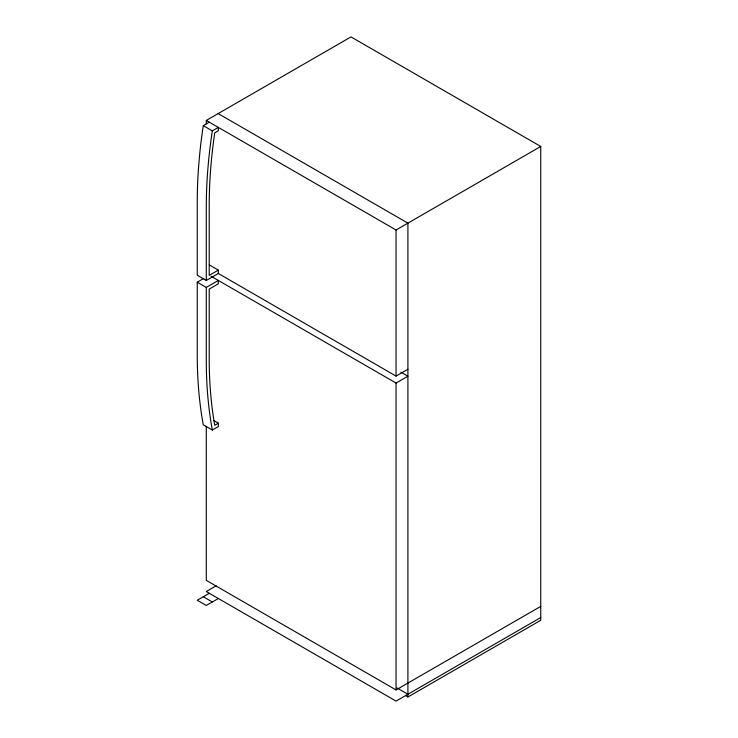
<?xml version="1.0" encoding="UTF-8"?>
<svg xmlns="http://www.w3.org/2000/svg" width="738" height="738" viewBox="0 0 738 738"><rect width="100%" height="100%" fill="white"/><g stroke="black" fill="none" stroke-linecap="round" stroke-linejoin="round"><path stroke-width="1.11" d="M206.289 123.892L206.289 120.442L350.984 36.9L540.742 146.456L540.742 620.298L407.911 696.995L405.928 695.842M407.911 369.249L396.057 376.094L218.337 273.494L206.289 280.449L197.258 275.228L197.258 202.184A473.953 273.641 -60 0 1 203.282 125.654L209.306 122.176M206.289 280.449L206.289 207.396A473.953 273.641 -60 0 1 212.313 130.875L218.337 127.397L218.337 130.764L214.749 132.84L214.232 136.373A469.875 271.289 -60 0 0 209.214 205.727L209.214 275.394L218.337 270.117L218.337 273.494M213.826 420.568L218.337 423.178L218.337 426.546L212.313 430.023L203.282 424.811A473.953 273.641 -60 0 1 197.258 355.236L197.258 282.184L203.743 278.438M197.258 282.184L206.289 287.405L218.337 280.449L218.337 283.816L209.214 289.093L209.214 358.76A469.875 271.289 -60 0 0 214.232 422.311L214.749 425.254L218.337 423.178M206.289 120.442L396.057 229.998L540.742 146.456M211.114 276.27L396.057 383.05L407.911 376.205L400.955 372.183M216.179 585.834L206.289 591.544L396.057 701.1L540.742 617.558M209.306 593.278L197.258 600.243L206.289 605.455L218.337 598.5M206.289 426.352L206.289 580.363L396.057 689.929L540.742 606.387M218.153 113.587L407.911 223.144L407.911 696.995M203.282 125.654L212.313 130.875M209.306 264.905L218.337 270.117M396.989 687.945L407.911 694.255M203.282 596.756L212.313 601.977M396.057 229.998L396.057 376.094M396.057 383.05L396.057 689.929M206.289 287.405L206.289 360.458A473.953 273.641 -60 0 0 212.313 430.023"/></g></svg>
